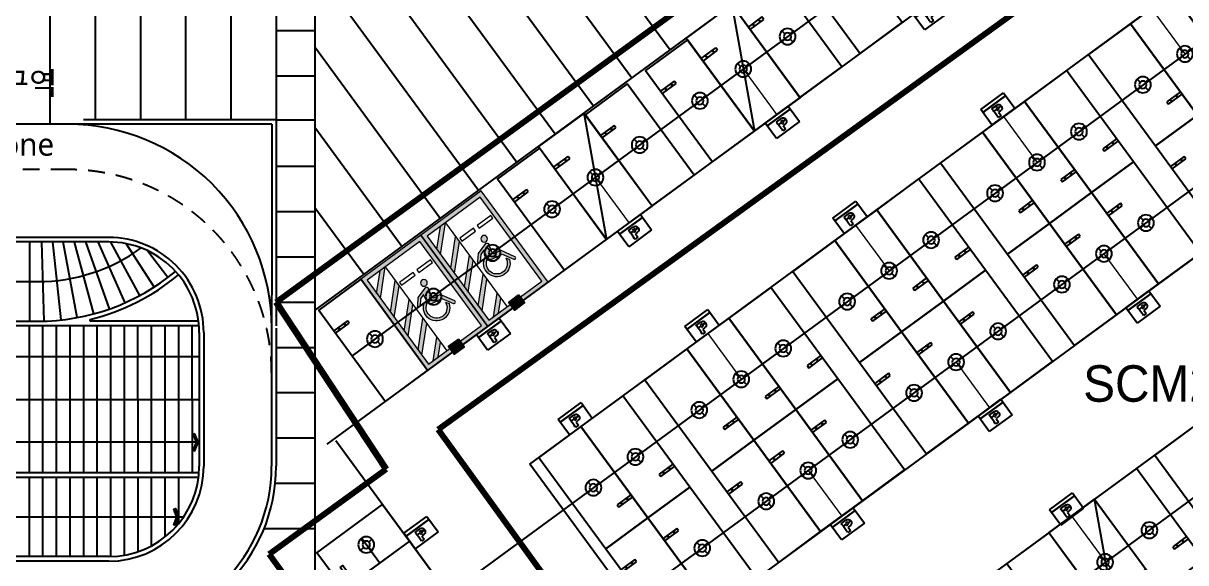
# Model space of a CAD drawing. Header units: millimetres. Extents: x 75184266 to 76346726, y -35077925 to -33679385.
# Drawn here: x 75323407 to 75374763, y -34939875 to -34916044 of the extents above; entities that cross this region are included whole.
import ezdxf
from ezdxf.enums import TextEntityAlignment as Align

# ---------------------------------------------------------------- set-up
doc = ezdxf.new("R2010")
doc.units = ezdxf.units.MM
doc.header["$LTSCALE"] = 50
doc.header["$MEASUREMENT"] = 0
doc.linetypes.add('XR-지하3층$0$HD', pattern=[2.5, 1.5, -1])
doc.linetypes.add('XR-지하3층$0$HIDDEN2', pattern=[0.1875, 0.125, -0.0625])
doc.layers.get('0').update_dxf_attribs({"linetype": 'CONTINUOUS'})
for name, color, linetype in [('0-유도관제', 6, 'CONTINUOUS'), ('PARKING', 7, 'CONTINUOUS'), ('XR-지하3층$0$1HIDDEN2', 1, 'XR-지하3층$0$HIDDEN2'), ('XR-지하3층$0$5', 5, 'CONTINUOUS'), ('XR-지하3층$0$A-주차', 9, 'CONTINUOUS'), ('XR-지하3층$0$hat', 8, 'CONTINUOUS'), ('XR-지하3층$0$일반주차', 8, 'CONTINUOUS'), ('XR-지하3층$0$장애인', 11, 'CONTINUOUS'), ('XR-지하3층$0$확장형주차', 8, 'CONTINUOUS')]:
    doc.layers.add(name, color=color, linetype=linetype)
doc.layers.add('건축', color=8, linetype='CONTINUOUS', plot=False)
for name, color, linetype, lineweight in [('구역제어-S.C.M', 2, 'CONTINUOUS', 100), ('주차유도-LGM', 6, 'CONTINUOUS', 20), ('주차유도-USM', 1, 'CONTINUOUS', 35), ('주차유도-레이스웨이', 1, 'CONTINUOUS', 25)]:
    doc.layers.add(name, color=color, linetype=linetype, lineweight=lineweight)
doc.styles.add('HY중고딕', font='')
doc.styles.add('XR-지하3층$0$맑은고딕', font='malgun.ttf')
doc.styles.get('HY중고딕').set_extended_font_data('Dotum')

# ---------------------------------------------------------------- blocks, each defined once
blk = doc.blocks.new('XR-지하3층$0$ARROWX')
blk.add_lwpolyline([(-0.2, -0.5), (-0.293, -0.463), (-0.108, 0), (-0.293, 0.463), (-0.2, 0.5), (0, 0)], close=True)
for points in [[(-0.2, 0.5), (-0.293, 0.463), (0, 0), (-0.108, 0)], [(0, 0), (-0.108, 0), (-0.2, -0.5), (-0.293, -0.463)]]:
    blk.add_solid(points)
blk = doc.blocks.new('XR-지하3층$0$일반형 주차')
at = {"layer": 'XR-지하3층$0$일반주차'}
for p, q in [((750, 3865), (0, 3865)), ((0, 3735), (750, 3735)), ((750, 3735), (750, 3865))]:
    blk.add_line(p, q, dxfattribs=at)
blk.add_lwpolyline([(2300, 5000), (0, 5000), (0, 0), (2300, 0)], close=True, dxfattribs=at)
for centre in [(238, 3800), (563, 3800)]:
    blk.add_circle(centre, 17.5, dxfattribs=at)
blk = doc.blocks.new('XR-지하3층$0$확장형 주차')
at = {"layer": 'XR-지하3층$0$확장형주차', "color": 7}
for p, q in [((0, 3965), (800, 3965)), ((0, 3835), (800, 3835)), ((800, 3835), (800, 3965))]:
    blk.add_line(p, q, dxfattribs=at)
blk.add_lwpolyline([(2500, 5100), (0, 0)], dxfattribs=at)
blk.add_lwpolyline([(2500, 5091), (0, 5091), (0, -9), (2500, -9)], close=True, dxfattribs=at)
for centre in [(238, 3900), (613, 3900)]:
    blk.add_circle(centre, 17.5, dxfattribs=at)
blk = doc.blocks.new('XR-지하3층$0$장애인 주차')
at = {"layer": 'XR-지하3층$0$5', "ltscale": 4}
h = blk.add_hatch(color=7, dxfattribs=at)
h.dxf.hatch_style = 1
h.paths.add_polyline_path([(3842, -695), (4402, -695), (4402, -1115), (3842, -1115)])
h.paths.add_polyline_path([(3892, -1065), (4352, -1065), (4352, -745), (3892, -745)], flags=16)
h.paths.add_polyline_path([(3982, -990), (3988, -973), (4011, -981), (4046, -898), (4136, -898), (4137, -881), (4072, -881), (4072, -863), (4138, -863), (4142, -810, -3.72247), (4161, -797), (4152, -916), (4058, -916), (4021, -1003)], flags=0)
h = blk.add_hatch(color=256, dxfattribs=at)
h.dxf.hatch_style = 1
h.paths.add_polyline_path([(4352, -1065), (4352, -745), (3892, -745), (3892, -1065)])
at = {"layer": 'XR-지하3층$0$hat'}
h = blk.add_hatch(color=7, dxfattribs=at)
edge = h.paths.add_edge_path()
edge.add_line((4161, -797), (4152, -916))
edge.add_line((4152, -916), (4058, -916))
edge.add_line((4058, -916), (4021, -1003))
edge.add_line((4021, -1003), (3982, -990))
edge.add_line((3982, -990), (3988, -973))
edge.add_line((3988, -973), (4011, -981))
edge.add_line((4011, -981), (4046, -898))
edge.add_line((4046, -898), (4136, -898))
edge.add_line((4136, -898), (4137, -881))
edge.add_line((4137, -881), (4072, -881))
edge.add_line((4072, -881), (4072, -863))
edge.add_line((4072, -863), (4138, -863))
edge.add_line((4138, -863), (4142, -810))
edge.add_arc((4140, -787), 22.8, -24.8827, 274.9698, ccw=False)
edge = h.paths.add_edge_path()
edge.add_line((4048, -981), (4058, -958))
edge.add_arc((4127, -942), 71.5, 192.8781, 416.1688)
edge.add_line((4167, -882), (4169, -863))
edge.add_arc((4127, -942), 89.2, 206.535, 422.4866, ccw=False)
at = {"layer": 'XR-지하3층$0$장애인', "lineweight": 5, "true_color": 0xffffff}
blk.add_hatch(color=7, dxfattribs=at).paths.add_polyline_path([(2472, 3995), (2472, -1005), (3842, -1005), (3842, -805), (2672, -805), (2672, 3795), (5572, 3795), (5572, -805), (4402, -805), (4402, -1005), (5772, -1005), (5772, 3995)])
h = blk.add_hatch(color=7, dxfattribs=at)
h.paths.add_polyline_path([(5572, 2795), (5572, 3078), (4855, 3795), (4572, 3795)])
h.paths.add_polyline_path([(4572, 3045), (4572, 2762), (5572, 1762), (5572, 2045)])
h.paths.add_polyline_path([(4572, 2012), (4572, 1729), (5572, 729), (5572, 1012)])
h.paths.add_polyline_path([(5572, -304), (5572, -21), (4572, 979), (4572, 696)])
h.paths.add_polyline_path([(4572, -54), (4572, -336), (5041, -805), (5323, -805)])
h = blk.add_hatch(color=7, dxfattribs=at)
h.paths.add_polyline_path([(3763, 2216, -1), (3463, 2216, -1)])
h.paths.add_polyline_path([(3992, 1503, -0.343093), (3870, 1283), (3381, 1194), (3090, 708, -0.931653), (2987, 770), (3330, 1379), (3639, 1415, 0.446048), (3689, 1485), (3600, 1888, -0.596144), (3699, 2009), (4214, 1851), (4443, 1569, -0.883364), (4355, 1493), (4151, 1741), (3925, 1810)])
h.paths.add_polyline_path([(4053, 1393), (4055, 1528, -1.526545), (3257, 820), (3348, 969, 1.638056)])
at = {"layer": 'XR-지하3층$0$1HIDDEN2', "color": 11}
for points in [[(4161, -797), (4152, -916), (4058, -916), (4021, -1003), (3982, -990), (3988, -973), (4011, -981), (4046, -898), (4136, -898), (4137, -881), (4072, -881), (4072, -863), (4138, -863), (4142, -810)], [(4167, -882), (4169, -863)]]:
    blk.add_lwpolyline(points, dxfattribs=at)
for centre, radius, start, end in [((4127, -942), 89.2, 206.535, 62.4866), ((4127, -942), 71.5, 192.8781, 56.1688), ((4140, -787), 22.8, 335.1173, 274.9698)]:
    blk.add_arc(centre, radius, start, end, dxfattribs=at)
at = {"layer": 'XR-지하3층$0$5', "lineweight": 5}
for p, q in [((4572, 3795), (4572, -805)), ((5572, 2795), (4572, 3795)), ((5572, 3078), (4855, 3795)), ((5572, 2045), (4572, 3045)), ((5572, 1762), (4572, 2762)), ((5572, 1012), (4572, 2012)), ((5572, 729), (4572, 1729)), ((5572, -21), (4572, 979)), ((5572, -304), (4572, 696)), ((5323, -805), (4572, -54)), ((5041, -805), (4572, -336))]:
    blk.add_line(p, q, dxfattribs=at)
at = {"layer": 'XR-지하3층$0$5', "ltscale": 4}
for p, q in [((4165, -1005), (4165, -805)), ((4165, -805), (4165, -905))]:
    blk.add_line(p, q, dxfattribs=at)
at = {"layer": 'XR-지하3층$0$5', "lineweight": 5}
for points in [[(3842, -1005), (2472, -1005), (2472, 3995), (5772, 3995), (5772, -1005), (4402, -1005)], [(3842, -805), (2672, -805), (2672, 3795), (5572, 3795), (5572, -805), (4402, -805)]]:
    blk.add_lwpolyline(points, dxfattribs=at)
at = {"layer": 'XR-지하3층$0$5', "ltscale": 4}
for points in [[(3842, -695), (3842, -1115), (4402, -1115), (4402, -695)], [(3892, -745), (3892, -1065), (4352, -1065), (4352, -745)]]:
    blk.add_lwpolyline(points, close=True, dxfattribs=at)
at = {"layer": 'XR-지하3층$0$장애인', "color": 8, "lineweight": 5}
for p, q in [((3689, 1485), (3600, 1888, 0)), ((3699, 2009, 0), (4214, 1851, 0)), ((3925, 1810, 0), (4151, 1741, 0)), ((4151, 1741, 0), (4355, 1493, 0)), ((4214, 1851, 0), (4443, 1569, 0)), ((4055, 1528), (4053, 1393)), ((3348, 969), (3257, 820))]:
    blk.add_line(p, q, dxfattribs=at)
at = {"layer": 'XR-지하3층$0$장애인', "color": 7, "lineweight": 5}
for points in [[(3523, 2720), (2773, 2720), (2773, 2870), (3523, 2870)], [(4473, 2720), (3723, 2720), (3723, 2870), (4473, 2870)]]:
    blk.add_lwpolyline(points, close=True, dxfattribs=at)
at = {"layer": 'XR-지하3층$0$장애인', "color": 8, "lineweight": 5, "extrusion": (0.976964, 0.213404, 0), "elevation": 4221}
blk.add_lwpolyline([(617, 0), (931, 0)], dxfattribs=at)
at = {"layer": 'XR-지하3층$0$장애인', "color": 8, "lineweight": 5}
for points in [[(3094, 715, -1.000002), (2987, 770), (3330, 1379), (3640, 1415)], [(3992, 1503, -0.343093), (3870, 1283), (3381, 1194), (3094, 715)]]:
    blk.add_lwpolyline(points, format="xyb", dxfattribs=at)
blk.add_circle((3613, 2216), 150, dxfattribs=at)
for centre, radius, start, end in [((3682, 1922, 0), 88.4, 79.1143, 202.3185), ((4394, 1537, 0), 58.8, 227.9655, 33.7904), ((3810, 1000), 582, 198.006, 65.0949), ((3809, 1000), 462, 183.8525, 58.2396), ((3632, 1473), 57.7, 276.2786, 12.4353)]:
    blk.add_arc(centre, radius, start, end, dxfattribs=at)
blk = doc.blocks.new('XR-지하3층$0$A$C73B52ADF')
at = {"layer": 'XR-지하3층$0$A-주차', "elevation": 0}
for points in [[(-2038, 2466), (-38, 2466), (-38, -1134), (-2038, -1134)], [(-1166, 2021), (-1166, 1871), (-1832, 1871), (-1832, 2021)]]:
    blk.add_lwpolyline(points, close=True, dxfattribs=at)
blk = doc.blocks.new('센서')
at = {"layer": '0-유도관제', "color": 0}
for p, q in [((405935, 34224), (406072, 34088)), ((405936, 33712), (406072, 33849)), ((406311, 34088), (406447, 34225)), ((406311, 33849), (406448, 33713))]:
    blk.add_line(p, q, dxfattribs=at)
for major_axis, start_param, end_param in [((0, 362), 2.801804347482335, 9.084989654661921), ((0, 169), 2.862310370331367, 9.145495677510954)]:
    blk.add_ellipse((406192, 33969), major_axis=major_axis, ratio=1, start_param=start_param, end_param=end_param, dxfattribs=at)
blk = doc.blocks.new('만공차등')
at = {"layer": '0-유도관제', "color": 0}
for p, q in [((305755, 78525), (306597, 78525)), ((305755, 77269), (305755, 78525)), ((306185, 78101), (306185, 77952)), ((306191, 78101), (306191, 77952)), ((306442, 77269), (306442, 78525)), ((306442, 78525), (306442, 77269)), ((306597, 78525), (306597, 77269)), ((306185, 77838), (306185, 77693)), ((306191, 77838), (306191, 77693)), ((306597, 77269), (305755, 77269))]:
    blk.add_line(p, q, dxfattribs=at)
for points in [[(305858, 77952), (305858, 77952), (305858, 78101), (305858, 78101)], [(305858, 78101), (305858, 78101), (306044, 78101), (306185, 78101)], [(306191, 78101), (306274, 78101), (306339, 78101), (306339, 78101)], [(306339, 78101), (306339, 78101), (306339, 77854), (306339, 77854)], [(306037, 77952), (306037, 77952), (305858, 77952), (305858, 77952)], [(306037, 77870), (306037, 77870), (306037, 77952), (306037, 77952)], [(306078, 77737), (306050, 77766), (306037, 77810), (306037, 77870)], [(306185, 77693), (306139, 77694), (306104, 77709), (306078, 77737)], [(306134, 77952), (306134, 77952), (306134, 77915), (306134, 77915)], [(306185, 77952), (306159, 77952), (306134, 77952), (306134, 77952)], [(306134, 77915), (306134, 77887), (306139, 77867), (306149, 77855)], [(306149, 77855), (306158, 77844), (306170, 77838), (306185, 77838)], [(306241, 77952), (306241, 77952), (306217, 77952), (306191, 77952)], [(306191, 77838), (306204, 77838), (306216, 77843), (306226, 77853)], [(306226, 77853), (306236, 77863), (306241, 77882), (306241, 77909)], [(306241, 77909), (306241, 77909), (306241, 77952), (306241, 77952)], [(306339, 77854), (306339, 77800), (306327, 77760), (306301, 77733)]]:
    blk.add_open_spline(points, degree=3, dxfattribs=at)
blk.add_open_spline([(306301, 77733), (306275, 77706), (306239, 77693), (306192, 77693), (306191, 77693), (306191, 77693), (306191, 77693)], degree=3, knots=[0.4989771, 0.4989771, 0.4989771, 0.4989771, 0.9979543, 0.9979543, 0.9979543, 1, 1, 1, 1], dxfattribs=at)

msp = doc.modelspace()

# ---------------------------------------------------------------- linework, layer by layer
at = {"layer": '건축', "ltscale": 3}
for p, q in [((75370353.7, -34903741.6), (75336281.1, -34928721.9)), ((75349494.7, -34913824.5), (75351979, -34917213)), ((75324581.1, -34914361.8, 0), (75324581.1, -34920505.4, 0)), ((75326581.1, -34914361.8, 0), (75326581.1, -34920305.4, 0)), ((75328581.1, -34914361.8, 0), (75328581.1, -34920305.4, 0)), ((75330581.1, -34914361.8, 0), (75330581.1, -34920305.4, 0)), ((75334581.1, -34914361.8, 0), (75334581.1, -34929416.2, 0)), ((75336281.1, -34914361.8, 0), (75336281.1, -34942344.4, 0)), ((75336885.4, -34914361.8), (75343521.6, -34923413.5)), ((75339486.1, -34914361.8), (75345213.1, -34922173.4)), ((75342086.7, -34914361.8), (75346904.6, -34920933.3)), ((75344687.4, -34914361.8), (75348596, -34919693.2)), ((75347288, -34914361.8), (75350287.5, -34918453.1)), ((75332581.1, -34915255.9, 0), (75332581.1, -34920305.4, 0)), ((75334581.1, -34916361.8), (75336281.1, -34916361.8, 0)), ((75336281.1, -34917084.7), (75341830.2, -34924653.6)), ((75334581.1, -34918361.8), (75336281.1, -34918361.8, 0)), ((75334382.4, -34920505.4), (75317381.5, -34920505.4)), ((75334581.1, -34920305.4), (75326075.1, -34920305.4)), ((75334382.4, -34920505.4), (75334380.9, -34935606.1, 0)), ((75334581.1, -34920305.4), (75336281.1, -34920305.4)), ((75336281.1, -34920631.9), (75340138.7, -34925893.7)), ((75334582.2, -34922361.8), (75336281.1, -34922361.8, 0)), ((75334582, -34924361.8), (75336281.1, -34924361.8, 0)), ((75336281.1, -34924179.2), (75338447.2, -34927133.7)), ((75334581.8, -34926361.8), (75336281.1, -34926361.8, 0)), ((75334581.6, -34928361.8), (75336281.1, -34928361.8, 0)), ((75334563.6, -34928931, 0), (75334581.1, -34928954.9, 0)), ((75334581.5, -34929506.3), (75334580.9, -34935606.2, 0)), ((75334581.4, -34930361.8), (75336281.1, -34930361.8, 0)), ((75334581.2, -34932361.8), (75336281.1, -34932361.8, 0)), ((75334581, -34934361.8), (75336281.1, -34934361.8, 0)), ((75334542.2, -34936361.8), (75336281.1, -34936361.8, 0)), ((75334048.4, -34938361.8), (75336281.1, -34938361.8, 0))]:
    msp.add_line(p, q, dxfattribs=at)
at = {"layer": '건축'}
for p, q in [((75336833.1, -34934640.9), (75373369.1, -34907854.6)), ((75369735.1, -34978840.8), (75337215.5, -34934484.6))]:
    msp.add_line(p, q, dxfattribs=at)
at = {"layer": '건축', "ltscale": 0.5}
for p, q in [((75345784.7, -34935517.8), (75376914.8, -34912694.9)), ((75382827.4, -34920759.7), (75351697.4, -34943582.6)), ((75327181.5, -34925505.4, 0), (75311076.4, -34925505.4, 0)), ((75386375, -34925598.5), (75355245, -34948421.5)), ((75327181.5, -34925705.4, 0), (75311076.4, -34925705.4, 0)), ((75326359.8, -34929205.4), (75326359.8, -34929127.2)), ((75331150.1, -34929205.4), (75326359.8, -34929205.4)), ((75331170.2, -34929405.4), (75311076, -34929405.4)), ((75331181.5, -34929705.8, 0), (75331180.9, -34935605.8, 0)), ((75331381.5, -34929705.8, 0), (75331380.9, -34935605.8, 0)), ((75331135.8, -34930780), (75311076.1, -34930779.6, 0)), ((75311075.9, -34932655.8, 0), (75331181.2, -34932657.9)), ((75331132.5, -34934554.8), (75311075.7, -34934554.4, 0)), ((75331169.6, -34935905.4), (75311076.3, -34935905.4)), ((75351697.4, -34943582.6), (75345784.7, -34935517.8)), ((75331149.5, -34936105.4), (75311076.3, -34936105.4)), ((75330488.1, -34937855.4, 0), (75311075.4, -34937855.5, 0)), ((75327180.9, -34939605.4, 0), (75311076.3, -34939605.4, 0)), ((75327180.9, -34939805.4, 0), (75311076.3, -34939805.4, 0))]:
    msp.add_line(p, q, dxfattribs=at)
at = {"layer": '건축', "linetype": 'XR-지하3층$0$HD', "ltscale": 10}
msp.add_line((75325381.3, -34922505.4, 0), (75311076.5, -34922505.4, 0), dxfattribs=at)
at = {"layer": '건축', "ltscale": 1000}
for p, q in [((75323676.4, -34925706.6), (75323676, -34929206.6)), ((75324326.5, -34929201.5), (75324225.9, -34925702.9)), ((75324693.3, -34925705.4), (75325060.9, -34929151.8)), ((75325789.2, -34929045.5), (75325168.5, -34925705.4)), ((75325659.3, -34925712.1), (75326507.1, -34928883.1)), ((75327210.2, -34928665.6), (75326167.3, -34925705.4)), ((75326705.8, -34925705.4), (75327894.5, -34928394.3)), ((75328555.6, -34928070.9), (75327283.3, -34925706.7)), ((75327958.6, -34925781.6), (75329189.7, -34927697.2)), ((75329793.1, -34927275.6), (75328894.9, -34926091)), ((75323676.7, -34935905.3), (75323676, -34929405.4)), ((75324276.7, -34935905.3), (75324276, -34929405.4)), ((75324276.7, -34935905.3), (75324276, -34929405.4)), ((75324876.7, -34935905.3), (75324876, -34929405.4)), ((75324876.7, -34935905.3), (75324876, -34929405.4)), ((75325476.7, -34935905.3), (75325476, -34929405.4)), ((75326076.7, -34935905.3), (75326076, -34929405.4)), ((75326676.7, -34935905.3), (75326676, -34929405.4)), ((75326676.7, -34935905.3), (75326676, -34929405.4)), ((75327276.7, -34935905.3), (75327276, -34929405.4)), ((75327276.7, -34935905.3), (75327276, -34929405.4)), ((75327876.7, -34935905.3), (75327876, -34929405.4)), ((75328476.7, -34935905.3), (75328476, -34929405.4)), ((75329076.7, -34935905.3), (75329076, -34929405.4)), ((75329076.7, -34935905.3), (75329076, -34929405.4)), ((75329676.7, -34935905.3), (75329676, -34929405.4)), ((75329676.7, -34935905.3), (75329676, -34929405.4)), ((75330276.7, -34935905.3), (75330276, -34929405.4)), ((75330876.7, -34935905.4), (75330876, -34929405.4)), ((75323677.1, -34939605.3), (75323676.7, -34936105.3)), ((75324277.1, -34939605.3), (75324276.7, -34936105.3)), ((75324877.1, -34939605.3), (75324876.7, -34936105.3)), ((75325477.1, -34939605.3), (75325476.7, -34936105.3)), ((75326077.1, -34939605.4), (75326076.7, -34936105.3)), ((75326677.1, -34939605.4), (75326676.7, -34936105.3)), ((75327277.1, -34939604.3), (75327276.7, -34936105.3)), ((75327877.1, -34939544.4), (75327876.7, -34936105.3)), ((75328477, -34939389.6), (75328476.7, -34936105.3)), ((75329077, -34939127.5), (75329076.7, -34936105.3)), ((75329677, -34938731.1), (75329676.7, -34936105.3)), ((75330276.9, -34938138.1), (75330276.7, -34936105.3))]:
    msp.add_line(p, q, dxfattribs=at)
at = {"layer": '건축', "ltscale": 0.5}
for points in [[(75311076.2, -34927455.4), (75324053.5, -34927455.4, 0.1586261), (75328614.7, -34925971)], [(75311076, -34929205.4), (75324053.5, -34929205.4, 0.1753683), (75330132.9, -34927005.5)], [(75326359.8, -34929127.2, 0.1141909), (75330264.1, -34927156.4, 0.0948821)]]:
    msp.add_lwpolyline(points, format="xyb", dxfattribs=at)
at = {"layer": '건축', "ltscale": 3}
for centre, radius, start, end in [((75325381.5, -34929505.4, 0), 9000, 359.99424, 90), ((75327180.9, -34935605.4, 0), 7200, 270, 359.99424), ((75327180.9, -34935605.4, 0), 7400, 270.00009, 359.99424)]:
    msp.add_arc(centre, radius, start, end, dxfattribs=at)
at = {"layer": '건축', "linetype": 'XR-지하3층$0$HD', "ltscale": 10}
msp.add_arc((75325381.3, -34931505.4, 0), 9000, 359.99424, 90, dxfattribs=at)
at = {"layer": '건축', "ltscale": 0.5}
for centre, radius, start, end in [((75327181.5, -34929705.4, 0), 4200, 359.99424, 90), ((75327181.5, -34929705.4, 0), 4000, 359.99424, 90), ((75327180.9, -34935605.4, 0), 4000, 270, 359.99424), ((75327180.9, -34935605.4, 0), 4200, 270, 359.99424)]:
    msp.add_arc(centre, radius, start, end, dxfattribs=at)
at = {"layer": '구역제어-S.C.M', "ltscale": 0.5}
for p, q in [((75334581.1, -34928361.8), (75374136.4, -34899592.3)), ((75378517.4, -34907382.3), (75341735.4, -34933982.3)), ((75339441.8, -34935734.5, 0), (75334581.1, -34928361.8)), ((75341735.4, -34933982.3), (75376499.4, -34981889.3)), ((75334267.4, -34939489.4, 0), (75339441.8, -34935734.5, 0)), ((75368988.4, -34987336.3), (75334267.4, -34939489.4, 0))]:
    msp.add_line(p, q, dxfattribs=at)
at = {"layer": '주차유도-LGM', "color": 6, "lineweight": 20, "ltscale": 500}
for p, q in [((75373240.9, -34915377.2), (75374724.4, -34917400.7)), ((75355215.2, -34918064.3), (75356698.6, -34920087.7)), ((75366708.5, -34920166.5), (75368192, -34922189.9)), ((75348684, -34922852.6), (75350167.5, -34924876)), ((75360176, -34924955.7), (75361659.5, -34926979.2)), ((75371148.3, -34926222.3), (75372631.8, -34928245.8)), ((75342453.6, -34927420.4), (75343937.1, -34929443.8)), ((75353643.6, -34929745), (75355127.1, -34931768.5)), ((75364615.9, -34931011.6), (75366099.3, -34933035)), ((75348038.6, -34933854.3), (75349522.1, -34935877.8)), ((75358083.4, -34935800.8), (75359566.9, -34937824.3)), ((75369745.2, -34937841.5), (75371228.7, -34939865)), ((75338451.2, -34940398.4), (75340474.7, -34938914.9))]:
    msp.add_line(p, q, dxfattribs=at)
at = {"layer": '주차유도-레이스웨이', "ltscale": 0.5}
for p, q in [((75370520.8, -34906843), (75339953.5, -34929253.3)), ((75377024.7, -34915714.3), (75347667.2, -34937237.7)), ((75350623.5, -34941270), (75379981, -34919746.6)), ((75357067.6, -34950235.9), (75386509.2, -34928650.9)), ((75339953.5, -34929253.3), (75337937.3, -34930731.5)), ((75347667.2, -34937237.7), (75340165.9, -34942737.2)), ((75339150.9, -34939885.5), (75338350.9, -34938794.3))]:
    msp.add_line(p, q, dxfattribs=at)

# ---------------------------------------------------------------- block references
at = {"layer": '건축'}
for name, p, rotation in [('XR-지하3층$0$일반형 주차', (75360383.2, -34917375.2), 36.24693643183485), ('XR-지하3층$0$일반형 주차', (75376028.6, -34913344.6), 216.2469364318348), ('XR-지하3층$0$일반형 주차', (75357721.2, -34919326.9), 36.24693643183485), ('XR-지하3층$0$일반형 주차', (75374173.7, -34914704.5), 216.2469364318348), ('XR-지하3층$0$확장형 주차', (75355705, -34920805.1), 36.24693643183485), ('XR-지하3층$0$일반형 주차', (75372318.8, -34916064.4), 216.2469364318348), ('XR-지하3층$0$일반형 주차', (75353850.1, -34922165), 36.24693643183485), ('XR-지하3층$0$일반형 주차', (75369496.2, -34918133.9), 216.2469364318348), ('XR-지하3층$0$일반형 주차', (75351190, -34924115.2), 36.24693643183485), ('XR-지하3층$0$일반형 주차', (75367641.3, -34919493.8), 216.2469364318348), ('XR-지하3층$0$확장형 주차', (75349173.9, -34925593.4), 36.24693643183485), ('XR-지하3층$0$일반형 주차', (75376376.6, -34925489.1), 36.24693643183485), ('XR-지하3층$0$일반형 주차', (75365786.4, -34920853.7), 216.2469364318348), ('XR-지하3층$0$일반형 주차', (75347319, -34926953.3), 36.24693643183485), ('XR-지하3층$0$일반형 주차', (75373553.9, -34927558.5), 36.24693643183485), ('XR-지하3층$0$일반형 주차', (75362963.7, -34922923.1), 216.2469364318348), ('XR-지하3층$0$일반형 주차', (75371699, -34928918.5), 36.24693643183485), ('XR-지하3층$0$일반형 주차', (75361108.8, -34924283), 216.2469364318348), ('XR-지하3층$0$일반형 주차', (75369844.1, -34930278.4), 36.24693643183485), ('XR-지하3층$0$일반형 주차', (75359253.9, -34925643), 216.2469364318348), ('XR-지하3층$0$일반형 주차', (75367021.5, -34932347.8), 36.24693643183485), ('XR-지하3층$0$일반형 주차', (75339415.5, -34932747.7), 36.24693643183485), ('XR-지하3층$0$일반형 주차', (75356431.2, -34927712.4), 216.2469364318348), ('XR-지하3층$0$일반형 주차', (75365166.6, -34933707.7), 36.24693643183485), ('XR-지하3층$0$일반형 주차', (75354576.3, -34929072.3), 216.2469364318348), ('XR-지하3층$0$일반형 주차', (75363311.7, -34935067.6), 36.24693643183485), ('XR-지하3층$0$일반형 주차', (75352721.5, -34930432.2), 216.2469364318348), ('XR-지하3층$0$일반형 주차', (75360489, -34937137.1), 36.24693643183485), ('XR-지하3층$0$일반형 주차', (75349898.8, -34932501.6), 216.2469364318348), ('XR-지하3층$0$일반형 주차', (75358634.1, -34938497), 36.24693643183485), ('XR-지하3층$0$일반형 주차', (75348043.9, -34933861.6), 216.2469364318348), ('XR-지하3층$0$일반형 주차', (75375246, -34933757.8), 216.2469348949301), ('XR-지하3층$0$일반형 주차', (75356779.2, -34939856.9), 36.24693643183485), ('XR-지하3층$0$일반형 주차', (75372583.9, -34935709.5), 216.2469348949301), ('XR-지하3층$0$일반형 주차', (75353956.6, -34941926.3), 36.24693643183485), ('XR-지하3층$0$A$C73B52ADF', (75338347.8, -34937947.6, 0), 126.2476153954574), ('XR-지하3층$0$확장형 주차', (75370729, -34937069.4), 216.2469348949301), ('XR-지하3층$0$일반형 주차', (75352101.7, -34943286.2), 36.24693643183485), ('XR-지하3층$0$일반형 주차', (75341827.3, -34940775.1), 126.2469333594607), ('XR-지하3층$0$일반형 주차', (75368712.9, -34938547.5), 216.2469348949301)]:
    msp.add_blockref(name, p, dxfattribs=dict(at, rotation=rotation))
at = {"layer": '건축', "xscale": -1, "rotation": 36.24693335802523}
for p in [(75347992.5, -34925213.2), (75345331.1, -34927164.4)]:
    msp.add_blockref('XR-지하3층$0$장애인 주차', p, dxfattribs=at)
at = {"layer": '건축', "yscale": 756}
for p, xscale, zscale, rotation in [((75331132.5, -34934554.8), -756, 756.0000000000008, 180.0000000028233), ((75330276.9, -34937855.4), 756, 756, 359.9999999971767)]:
    msp.add_blockref('XR-지하3층$0$ARROWX', p, dxfattribs=dict(at, xscale=xscale, zscale=zscale, rotation=rotation))
at = {"layer": '주차유도-LGM', "color": 6, "rotation": 126.2469349002818}
for p in [(75607328.7, -35116495.5), (75610313.1, -35120692.4), (75600795.6, -35121285.3), (75603780.6, -35125481.7), (75594264.5, -35126073.6), (75616728.8, -35129443.3), (75597248.1, -35130270.9), (75588034, -35130641.4), (75591643.1, -35134380.2), (75610196.3, -35134232.6), (75613349.8, -35138367.4), (75603663.9, -35139021.8), (75584834.9, -35139409.1)]:
    msp.add_blockref('만공차등', p, dxfattribs=at)
at = {"layer": '주차유도-USM', "extrusion": (0, 0, -1), "xscale": 0.9750000000000001, "yscale": 0.9750000000000001, "zscale": -0.9750000000000001, "rotation": 270}
for p in [(-75390289.8, -34520593.9), (-75407843.8, -34521363.9), (-75388334.5, -34522027.5), (-75405988.9, -34522723.8), (-75386418.8, -34523432), (-75403166.3, -34524793.2), (-75383758.7, -34525382.2), (-75401311.4, -34526153.1), (-75381803.4, -34526815.8), (-75399456.5, -34527513), (-75379887.7, -34528220.3), (-75406122.6, -34528825.6), (-75396633.8, -34529582.5), (-75377254.9, -34530150.5), (-75404267.7, -34530185.5), (-75394778.9, -34530942.4), (-75402412.8, -34531545.4), (-75374650.4, -34532087.6), (-75392924, -34532302.3), (-75399590.1, -34533614.9), (-75372064.8, -34533955.6), (-75390101.3, -34534371.7), (-75397735.2, -34534974.8), (-75388246.4, -34535731.7), (-75395880.3, -34536334.7), (-75386391.5, -34537091.6), (-75393057.7, -34538404.1), (-75383568.9, -34539161), (-75391202.8, -34539764), (-75381714, -34540520.9), (-75389347.9, -34541123.9), (-75406278.3, -34542401.8), (-75371679, -34543042.2), (-75386525.2, -34543193.4), (-75404318.7, -34543811.6)]:
    msp.add_blockref('센서', p, dxfattribs=at)

# ---------------------------------------------------------------- texts
at = {"layer": 'PARKING', "color": 3, "style": 'HY중고딕'}
msp.add_text('SCM2', height=1612.22, dxfattribs=at).set_placement((75373162.3, -34931957, 376), align=Align.MIDDLE)
at = {"layer": '건축', "style": 'XR-지하3층$0$맑은고딕'}
for s, p in [('어린이 보호구역', (75320359.4, -34918691)), ('Drop-Off Zone', (75320359.4, -34921393.2))]:
    msp.add_text(s, height=1000, dxfattribs=at).set_placement(p, align=Align.MIDDLE_CENTER)

doc.saveas('drawing.dxf')
